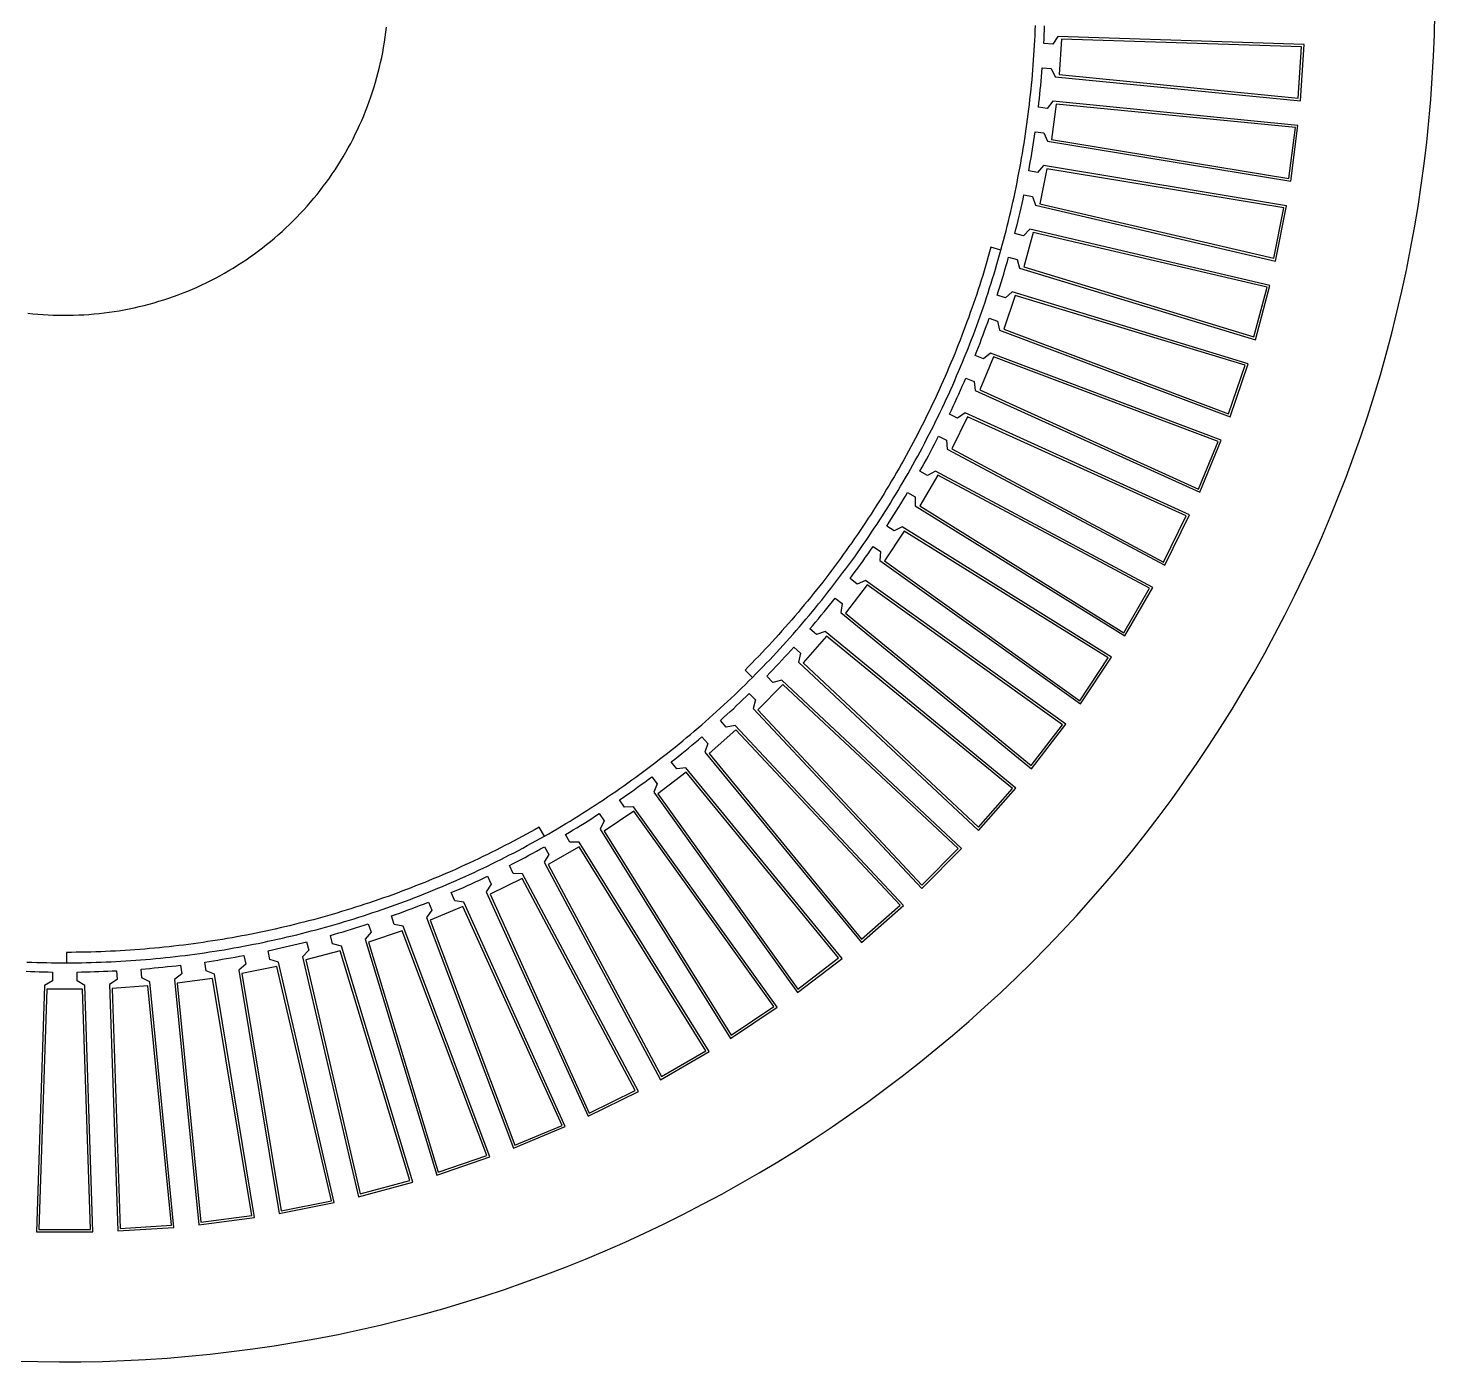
# Model space of a CAD drawing. Header units: metres. Extents: x -174 to 174, y -174 to 174.
# Drawn here: x -4.6 to 173.6, y -173.6 to -4.6 of the extents above; entities that cross this region are included whole.
import ezdxf

# ---------------------------------------------------------------- set-up
doc = ezdxf.new("R2010")
doc.units = ezdxf.units.M

msp = doc.modelspace()

# ---------------------------------------------------------------- linework, layer by layer
at = {"color": 255}
for points in [[(-6.15, -173.52, 0), (-3.42, -173.59, 0), (-0.68, -173.62, 0), (2.05, -173.61, 0), (4.78, -173.56, 0), (7.52, -173.46, 0), (10.25, -173.32, 0), (12.98, -173.14, 0), (15.7, -172.91, 0), (18.42, -172.65, 0), (21.14, -172.33, 0), (23.85, -171.98, 0), (26.55, -171.58, 0), (29.25, -171.14, 0), (31.94, -170.66, 0), (34.63, -170.14, 0), (37.3, -169.57, 0), (39.97, -168.96, 0), (42.62, -168.31, 0), (45.27, -167.62, 0), (47.9, -166.89, 0), (50.52, -166.11, 0), (53.13, -165.3, 0), (55.73, -164.44, 0), (58.31, -163.54, 0), (60.88, -162.6, 0), (63.43, -161.62, 0), (65.97, -160.6, 0), (68.49, -159.55, 0), (70.99, -158.45, 0), (73.48, -157.31, 0), (75.95, -156.13, 0), (78.4, -154.92, 0), (80.83, -153.66, 0), (83.24, -152.37, 0), (85.63, -151.04, 0), (87.99, -149.68, 0), (90.34, -148.27, 0), (92.66, -146.83, 0), (94.96, -145.35, 0), (97.24, -143.84, 0), (99.49, -142.29, 0), (101.72, -140.71, 0), (103.93, -139.09, 0), (106.1, -137.43, 0), (108.25, -135.75, 0), (110.38, -134.02, 0), (112.47, -132.27, 0), (114.54, -130.48, 0), (116.58, -128.66, 0), (118.6, -126.81, 0), (120.58, -124.93, 0), (122.53, -123.01, 0), (124.45, -121.07, 0), (126.34, -119.09, 0), (128.2, -117.09, 0), (130.03, -115.06, 0), (131.83, -112.99, 0), (133.59, -110.9, 0), (135.32, -108.79, 0), (137.01, -106.64, 0), (138.68, -104.47, 0), (140.3, -102.28, 0), (141.9, -100.05, 0), (143.46, -97.81, 0), (144.98, -95.54, 0), (146.46, -93.24, 0), (147.91, -90.92, 0), (149.33, -88.58, 0), (150.7, -86.22, 0), (152.04, -83.84, 0), (153.34, -81.43, 0), (154.61, -79.01, 0), (155.83, -76.56, 0), (157.02, -74.1, 0), (158.17, -71.62, 0), (159.27, -69.12, 0), (160.34, -66.6, 0), (161.37, -64.07, 0), (162.36, -61.52, 0), (163.31, -58.95, 0), (164.22, -56.38, 0), (165.09, -53.78, 0), (165.91, -51.18, 0), (166.7, -48.56, 0), (167.44, -45.93, 0), (168.14, -43.28, 0), (168.8, -40.63, 0), (169.42, -37.97, 0), (170, -35.3, 0), (170.53, -32.61, 0), (171.03, -29.93, 0), (171.48, -27.23, 0), (171.88, -24.52, 0), (172.25, -21.82, 0), (172.57, -19.1, 0), (172.85, -16.38, 0), (173.09, -13.66, 0), (173.28, -10.93, 0), (173.43, -8.2, 0), (173.54, -5.47, 0), (173.6, -2.73, 0)], [(-4.9, -124.14, 0), (-4.34, -124.16, 0), (-3.79, -124.18, 0), (-3.23, -124.19, 0), (-2.67, -124.21, 0), (-2.11, -124.22, 0), (-1.56, -124.23, 0), (-1.56, -125.35, 0), (-2.56, -125.92, 0), (-3.56, -157.15, 0), (3.56, -157.15, 0), (2.56, -125.92, 0), (1.56, -125.35, 0), (1.56, -124.23, 0), (2.11, -124.22, 0), (2.67, -124.21, 0), (3.23, -124.19, 0), (3.79, -124.18, 0), (4.34, -124.16, 0), (4.9, -124.14, 0), (5.46, -124.12, 0), (6.01, -124.09, 0), (6.57, -124.06, 0), (6.65, -125.18, 0), (5.68, -125.82, 0), (6.73, -157.04, 0), (13.83, -156.58, 0), (10.79, -125.49, 0), (9.75, -124.97, 0), (9.68, -123.86, 0), (10.23, -123.81, 0), (10.79, -123.77, 0), (11.34, -123.72, 0), (11.9, -123.66, 0), (12.45, -123.61, 0), (13.01, -123.55, 0), (13.56, -123.49, 0), (14.12, -123.43, 0), (14.67, -123.37, 0), (14.82, -124.48, 0), (13.9, -125.18, 0), (16.99, -156.26, 0), (24.04, -155.34, 0), (18.97, -124.51, 0), (17.9, -124.07, 0), (17.76, -122.96, 0), (18.31, -122.88, 0), (18.86, -122.8, 0), (19.41, -122.71, 0), (19.96, -122.62, 0), (20.51, -122.53, 0), (21.06, -122.44, 0), (21.61, -122.34, 0), (22.16, -122.24, 0), (22.71, -122.14, 0), (22.93, -123.24, 0), (22.06, -124, 0), (27.17, -154.82, 0), (34.15, -153.43, 0), (27.07, -123, 0), (25.98, -122.63, 0), (25.76, -121.53, 0), (26.31, -121.42, 0), (26.85, -121.3, 0), (27.4, -121.18, 0), (27.94, -121.05, 0), (28.48, -120.93, 0), (29.02, -120.8, 0), (29.57, -120.67, 0), (30.11, -120.53, 0), (30.65, -120.4, 0), (30.94, -121.48, 0), (30.12, -122.29, 0), (37.24, -152.71, 0), (44.11, -150.87, 0), (35.06, -120.97, 0), (33.94, -120.67, 0), (33.66, -119.59, 0), (34.19, -119.44, 0), (34.73, -119.28, 0), (35.26, -119.13, 0), (35.8, -118.97, 0), (36.33, -118.8, 0), (36.86, -118.64, 0), (37.4, -118.47, 0), (37.93, -118.3, 0), (38.46, -118.13, 0), (38.82, -119.19, 0), (38.06, -120.06, 0), (47.15, -149.95, 0), (53.88, -147.66, 0), (42.9, -118.42, 0), (41.76, -118.19, 0), (41.4, -117.13, 0), (41.93, -116.95, 0), (42.45, -116.76, 0), (42.98, -116.56, 0), (43.5, -116.37, 0), (44.02, -116.17, 0), (44.54, -115.98, 0), (45.06, -115.77, 0), (45.58, -115.57, 0), (46.1, -115.36, 0), (46.53, -116.4, 0), (45.83, -117.32, 0), (56.85, -146.54, 0), (63.42, -143.82, 0), (50.55, -115.36, 0), (49.41, -115.21, 0), (48.98, -114.17, 0), (49.49, -113.95, 0), (50, -113.73, 0), (50.51, -113.5, 0), (51.02, -113.28, 0), (51.53, -113.05, 0), (52.03, -112.81, 0), (52.54, -112.58, 0), (53.04, -112.34, 0), (53.55, -112.1, 0), (54.04, -113.11, 0), (53.4, -114.07, 0), (66.31, -142.51, 0), (72.69, -139.37, 0), (57.99, -111.81, 0), (56.83, -111.73, 0), (56.34, -110.73, 0), (56.84, -110.47, 0), (57.33, -110.22, 0), (57.83, -109.96, 0), (58.32, -109.7, 0), (58.81, -109.43, 0), (59.3, -109.17, 0), (59.79, -108.9, 0), (60.28, -108.63, 0), (60.77, -108.36, 0), (61.32, -109.33, 0), (60.75, -110.33, 0), (75.49, -137.87, 0), (81.65, -134.31, 0), (65.17, -107.77, 0), (64.02, -107.77, 0), (63.46, -106.8, 0), (63.94, -106.52, 0), (64.42, -106.23, 0), (64.89, -105.94, 0), (65.37, -105.65, 0), (65.84, -105.35, 0), (66.31, -105.06, 0), (66.78, -104.76, 0), (67.25, -104.46, 0), (67.72, -104.15, 0), (68.34, -105.09, 0), (67.83, -106.12, 0), (84.35, -132.64, 0), (90.26, -128.69, 0), (72.08, -103.28, 0), (70.93, -103.36, 0), (70.31, -102.43, 0), (70.77, -102.11, 0), (71.23, -101.79, 0), (71.68, -101.47, 0), (72.14, -101.15, 0), (72.59, -100.82, 0), (73.04, -100.49, 0), (73.49, -100.17, 0), (73.94, -99.83, 0), (74.39, -99.5, 0), (75.07, -100.39, 0), (74.63, -101.46, 0), (92.84, -126.84, 0), (98.49, -122.51, 0), (78.68, -98.34, 0), (77.54, -98.5, 0), (76.86, -97.61, 0), (77.3, -97.26, 0), (77.73, -96.91, 0), (78.17, -96.56, 0), (78.6, -96.21, 0), (79.03, -95.86, 0), (79.46, -95.5, 0), (79.89, -95.14, 0), (80.31, -94.79, 0), (80.74, -94.42, 0), (81.48, -95.27, 0), (81.1, -96.36, 0), (100.94, -120.49, 0), (106.29, -115.8, 0), (84.95, -92.99, 0), (83.82, -93.21, 0), (83.08, -92.37, 0), (83.49, -92, 0), (83.9, -91.62, 0), (84.31, -91.24, 0), (84.72, -90.87, 0), (85.13, -90.48, 0), (85.53, -90.1, 0), (85.94, -89.72, 0), (86.34, -89.33, 0), (86.74, -88.94, 0), (87.53, -89.73, 0), (87.23, -90.85, 0), (108.6, -113.63, 0), (113.63, -108.6, 0), (90.85, -87.23, 0), (89.73, -87.53, 0), (88.94, -86.74, 0), (89.33, -86.34, 0), (89.72, -85.94, 0), (90.1, -85.53, 0), (90.48, -85.13, 0), (90.87, -84.72, 0), (91.24, -84.31, 0), (91.62, -83.9, 0), (92, -83.49, 0), (92.37, -83.08, 0), (93.21, -83.82, 0), (92.99, -84.95, 0), (115.8, -106.29, 0), (120.49, -100.94, 0), (96.36, -81.1, 0), (95.27, -81.48, 0), (94.42, -80.74, 0), (94.79, -80.31, 0), (95.14, -79.89, 0), (95.5, -79.46, 0), (95.86, -79.03, 0), (96.21, -78.6, 0), (96.56, -78.17, 0), (96.91, -77.73, 0), (97.26, -77.3, 0), (97.61, -76.86, 0), (98.5, -77.54, 0), (98.34, -78.68, 0), (122.51, -98.49, 0), (126.84, -92.84, 0), (101.46, -74.63, 0), (100.39, -75.07, 0), (99.5, -74.39, 0), (99.83, -73.94, 0), (100.17, -73.49, 0), (100.49, -73.04, 0), (100.82, -72.59, 0), (101.15, -72.14, 0), (101.47, -71.68, 0), (101.79, -71.23, 0), (102.11, -70.77, 0), (102.43, -70.31, 0), (103.36, -70.93, 0), (103.28, -72.08, 0), (128.69, -90.26, 0), (132.64, -84.35, 0), (106.12, -67.83, 0), (105.09, -68.34, 0), (104.15, -67.72, 0), (104.46, -67.25, 0), (104.76, -66.78, 0), (105.06, -66.31, 0), (105.35, -65.84, 0), (105.65, -65.37, 0), (105.94, -64.89, 0), (106.23, -64.42, 0), (106.52, -63.94, 0), (106.8, -63.46, 0), (107.77, -64.02, 0), (107.77, -65.17, 0), (134.31, -81.65, 0), (137.87, -75.49, 0), (110.33, -60.75, 0), (109.33, -61.32, 0), (108.36, -60.77, 0), (108.63, -60.28, 0), (108.9, -59.79, 0), (109.17, -59.3, 0), (109.43, -58.81, 0), (109.7, -58.32, 0), (109.96, -57.83, 0), (110.22, -57.33, 0), (110.47, -56.84, 0), (110.73, -56.34, 0), (111.73, -56.83, 0), (111.81, -57.99, 0), (139.37, -72.69, 0), (142.51, -66.31, 0), (114.07, -53.4, 0), (113.11, -54.04, 0), (112.1, -53.55, 0), (112.34, -53.04, 0), (112.58, -52.54, 0), (112.81, -52.03, 0), (113.05, -51.53, 0), (113.28, -51.02, 0), (113.5, -50.51, 0), (113.73, -50, 0), (113.95, -49.49, 0), (114.17, -48.98, 0), (115.21, -49.41, 0), (115.36, -50.55, 0), (143.82, -63.42, 0), (146.54, -56.85, 0), (117.32, -45.83, 0), (116.4, -46.53, 0), (115.36, -46.1, 0), (115.57, -45.58, 0), (115.77, -45.06, 0), (115.98, -44.54, 0), (116.17, -44.02, 0), (116.37, -43.5, 0), (116.56, -42.98, 0), (116.76, -42.45, 0), (116.95, -41.93, 0), (117.13, -41.4, 0), (118.19, -41.76, 0), (118.42, -42.9, 0), (147.66, -53.88, 0), (149.95, -47.15, 0), (120.06, -38.06, 0), (119.19, -38.82, 0), (118.13, -38.46, 0), (118.3, -37.93, 0), (118.47, -37.4, 0), (118.64, -36.86, 0), (118.8, -36.33, 0), (118.97, -35.8, 0), (119.13, -35.26, 0), (119.28, -34.73, 0), (119.44, -34.19, 0), (119.59, -33.66, 0), (120.67, -33.94, 0), (120.97, -35.06, 0), (150.87, -44.11, 0), (152.71, -37.24, 0), (122.29, -30.12, 0), (121.48, -30.94, 0), (120.4, -30.65, 0), (120.53, -30.11, 0), (120.67, -29.57, 0), (120.8, -29.02, 0), (120.93, -28.48, 0), (121.05, -27.94, 0), (121.18, -27.4, 0), (121.3, -26.85, 0), (121.42, -26.31, 0), (121.53, -25.76, 0), (122.63, -25.98, 0), (123, -27.07, 0), (153.43, -34.15, 0), (154.82, -27.17, 0), (124, -22.06, 0), (123.24, -22.93, 0), (122.14, -22.71, 0), (122.24, -22.16, 0), (122.34, -21.61, 0), (122.44, -21.06, 0), (122.53, -20.51, 0), (122.62, -19.96, 0), (122.71, -19.41, 0), (122.8, -18.86, 0), (122.88, -18.31, 0), (122.96, -17.76, 0), (124.07, -17.9, 0), (124.51, -18.97, 0), (155.34, -24.04, 0), (156.26, -16.99, 0), (125.18, -13.9, 0), (124.48, -14.82, 0), (123.37, -14.67, 0), (123.43, -14.12, 0), (123.49, -13.56, 0), (123.55, -13.01, 0), (123.61, -12.45, 0), (123.66, -11.9, 0), (123.72, -11.34, 0), (123.77, -10.79, 0), (123.81, -10.23, 0), (123.86, -9.68, 0), (124.97, -9.75, 0), (125.49, -10.79, 0), (156.58, -13.83, 0), (157.04, -6.73, 0), (125.82, -5.68, 0), (125.18, -6.65, 0), (124.06, -6.57, 0), (124.09, -6.01, 0), (124.12, -5.46, 0), (124.14, -4.9, 0), (124.16, -4.34, 0)], [(-4.79, -122.97, 0), (-4.16, -122.99, 0), (-3.54, -123.01, 0), (-2.91, -123.03, 0), (-2.28, -123.04, 0), (-1.66, -123.05, 0), (-1.03, -123.06, 0), (-0.4, -123.06, 0), (0.23, -123.06, 0), (0.85, -123.06, 0), (1.48, -123.06, 0), (2.11, -123.05, 0), (2.73, -123.03, 0), (3.36, -123.02, 0), (3.99, -123, 0), (4.61, -122.98, 0), (5.24, -122.95, 0), (5.87, -122.92, 0), (6.49, -122.89, 0), (7.12, -122.86, 0), (7.75, -122.82, 0), (8.37, -122.78, 0), (9, -122.74, 0), (9.62, -122.69, 0), (10.25, -122.64, 0), (10.87, -122.58, 0), (11.5, -122.53, 0), (12.12, -122.47, 0), (12.75, -122.4, 0), (13.37, -122.34, 0), (13.99, -122.27, 0), (14.62, -122.19, 0), (15.24, -122.12, 0), (15.86, -122.04, 0), (16.48, -121.96, 0), (17.1, -121.87, 0), (17.72, -121.78, 0), (18.35, -121.69, 0), (18.97, -121.59, 0), (19.58, -121.5, 0), (20.2, -121.4, 0), (20.82, -121.29, 0), (21.44, -121.18, 0), (22.06, -121.07, 0), (22.67, -120.96, 0), (23.29, -120.84, 0), (23.91, -120.72, 0), (24.52, -120.6, 0), (25.13, -120.47, 0), (25.75, -120.34, 0), (26.36, -120.21, 0), (26.97, -120.07, 0), (27.59, -119.93, 0), (28.2, -119.79, 0), (28.81, -119.65, 0), (29.42, -119.5, 0), (30.02, -119.35, 0), (30.63, -119.19, 0), (31.24, -119.03, 0), (31.85, -118.87, 0), (32.45, -118.71, 0), (33.06, -118.54, 0), (33.66, -118.37, 0), (34.26, -118.2, 0), (34.86, -118.02, 0), (35.46, -117.84, 0), (36.07, -117.66, 0), (36.66, -117.48, 0), (37.26, -117.29, 0), (37.86, -117.1, 0), (38.46, -116.9, 0), (39.05, -116.7, 0), (39.65, -116.5, 0), (40.24, -116.3, 0), (40.83, -116.09, 0), (41.42, -115.88, 0), (42.01, -115.67, 0), (42.6, -115.46, 0), (43.19, -115.24, 0), (43.78, -115.02, 0), (44.36, -114.79, 0), (44.95, -114.56, 0), (45.53, -114.33, 0), (46.11, -114.1, 0), (46.69, -113.86, 0), (47.27, -113.62, 0), (47.85, -113.38, 0), (48.43, -113.14, 0), (49, -112.89, 0), (49.58, -112.64, 0), (50.15, -112.38, 0), (50.72, -112.13, 0), (51.29, -111.87, 0), (51.86, -111.6, 0), (52.43, -111.34, 0), (53, -111.07, 0), (53.56, -110.8, 0), (54.13, -110.52, 0), (54.69, -110.24, 0), (55.25, -109.96, 0), (55.81, -109.68, 0), (56.37, -109.4, 0), (56.93, -109.11, 0), (57.48, -108.82, 0), (58.04, -108.52, 0), (58.59, -108.22, 0), (59.14, -107.92, 0), (59.69, -107.62, 0), (60.24, -107.32, 0), (60.78, -107.01, 0), (61.33, -106.7, 0), (61.87, -106.38, 0), (62.41, -106.07, 0), (62.95, -105.75, 0), (63.49, -105.42, 0), (64.03, -105.1, 0), (64.56, -104.77, 0), (65.09, -104.44, 0), (65.62, -104.11, 0), (66.15, -103.77, 0), (66.68, -103.43, 0), (67.21, -103.09, 0), (67.73, -102.75, 0), (68.26, -102.4, 0), (68.78, -102.05, 0), (69.3, -101.7, 0), (69.81, -101.35, 0), (70.33, -100.99, 0), (70.84, -100.63, 0), (71.35, -100.27, 0), (71.86, -99.9, 0), (72.37, -99.53, 0), (72.88, -99.16, 0), (73.38, -98.79, 0), (73.89, -98.42, 0), (74.39, -98.04, 0), (74.89, -97.66, 0), (75.38, -97.28, 0), (75.88, -96.89, 0), (76.37, -96.5, 0), (76.86, -96.11, 0), (77.35, -95.72, 0), (77.84, -95.32, 0), (78.32, -94.93, 0), (78.8, -94.52, 0), (79.28, -94.12, 0), (79.76, -93.72, 0), (80.24, -93.31, 0), (80.71, -92.9, 0), (81.19, -92.49, 0), (81.66, -92.07, 0), (82.13, -91.65, 0), (82.59, -91.23, 0), (83.06, -90.81, 0), (83.52, -90.39, 0), (83.98, -89.96, 0), (84.43, -89.53, 0), (84.89, -89.1, 0), (85.34, -88.67, 0), (85.79, -88.23, 0), (86.24, -87.79, 0), (86.69, -87.35, 0), (87.13, -86.91, 0), (87.57, -86.46, 0), (88.01, -86.02, 0), (88.45, -85.57, 0), (88.89, -85.11, 0), (89.32, -84.66, 0), (89.75, -84.2, 0), (90.18, -83.75, 0), (90.6, -83.28, 0), (91.03, -82.82, 0), (91.45, -82.36, 0), (91.86, -81.89, 0), (92.28, -81.42, 0), (92.69, -80.95, 0), (93.11, -80.48, 0), (93.51, -80, 0), (93.92, -79.52, 0), (94.33, -79.04, 0), (94.73, -78.56, 0), (95.13, -78.08, 0), (95.52, -77.59, 0), (95.92, -77.1, 0), (96.31, -76.61, 0), (96.7, -76.12, 0), (97.08, -75.63, 0), (97.47, -75.13, 0), (97.85, -74.63, 0), (98.23, -74.13, 0), (98.61, -73.63, 0), (98.98, -73.13, 0), (99.35, -72.62, 0), (99.72, -72.12, 0), (100.09, -71.61, 0), (100.45, -71.1, 0), (100.81, -70.58, 0), (101.17, -70.07, 0), (101.53, -69.55, 0), (101.88, -69.03, 0), (102.23, -68.51, 0), (102.58, -67.99, 0), (102.92, -67.47, 0), (103.26, -66.94, 0), (103.6, -66.42, 0), (103.94, -65.89, 0), (104.28, -65.36, 0), (104.61, -64.82, 0), (104.94, -64.29, 0), (105.26, -63.75, 0), (105.59, -63.22, 0), (105.91, -62.68, 0), (106.23, -62.14, 0), (106.54, -61.6, 0), (106.85, -61.05, 0), (107.16, -60.51, 0), (107.47, -59.96, 0), (107.77, -59.41, 0), (108.08, -58.86, 0), (108.37, -58.31, 0), (108.67, -57.76, 0), (108.96, -57.2, 0), (109.25, -56.65, 0), (109.54, -56.09, 0), (109.82, -55.53, 0), (110.11, -54.97, 0), (110.38, -54.41, 0), (110.66, -53.84, 0), (110.93, -53.28, 0), (111.2, -52.71, 0), (111.47, -52.15, 0), (111.74, -51.58, 0), (112, -51.01, 0), (112.26, -50.44, 0), (112.51, -49.86, 0), (112.76, -49.29, 0), (113.01, -48.71, 0), (113.26, -48.14, 0), (113.5, -47.56, 0), (113.74, -46.98, 0), (113.98, -46.4, 0), (114.22, -45.82, 0), (114.45, -45.24, 0), (114.68, -44.65, 0), (114.9, -44.07, 0), (115.13, -43.48, 0), (115.35, -42.89, 0), (115.57, -42.3, 0), (115.78, -41.72, 0), (115.99, -41.12, 0), (116.2, -40.53, 0), (116.4, -39.94, 0), (116.61, -39.35, 0), (116.8, -38.75, 0), (117, -38.16, 0), (117.19, -37.56, 0), (117.38, -36.96, 0), (117.57, -36.36, 0), (117.75, -35.76, 0), (117.93, -35.16, 0), (118.11, -34.56, 0), (118.29, -33.96, 0), (118.46, -33.36, 0), (118.63, -32.75, 0), (118.79, -32.15, 0), (118.95, -31.54, 0), (119.11, -30.93, 0), (119.27, -30.33, 0), (119.42, -29.72, 0), (119.57, -29.11, 0), (119.72, -28.5, 0), (119.86, -27.89, 0), (120, -27.28, 0), (120.14, -26.67, 0), (120.28, -26.05, 0), (120.41, -25.44, 0), (120.54, -24.83, 0), (120.66, -24.21, 0), (120.78, -23.6, 0), (120.9, -22.98, 0), (121.02, -22.36, 0), (121.13, -21.75, 0), (121.24, -21.13, 0), (121.34, -20.51, 0), (121.45, -19.89, 0), (121.55, -19.27, 0), (121.64, -18.65, 0), (121.74, -18.03, 0), (121.83, -17.41, 0), (121.91, -16.79, 0), (122, -16.17, 0), (122.08, -15.55, 0), (122.16, -14.92, 0), (122.23, -14.3, 0), (122.3, -13.68, 0), (122.37, -13.06, 0), (122.44, -12.43, 0), (122.5, -11.81, 0), (122.56, -11.18, 0), (122.61, -10.56, 0), (122.66, -9.93, 0), (122.71, -9.31, 0), (122.76, -8.68, 0), (122.8, -8.06, 0), (122.84, -7.43, 0), (122.88, -6.8, 0), (122.91, -6.18, 0), (122.94, -5.55, 0), (122.97, -4.93, 0), (122.99, -4.3, 0)], [(-4.67, -40.75, 0), (-4.03, -40.82, 0), (-3.39, -40.88, 0), (-2.74, -40.93, 0), (-2.1, -40.97, 0), (-1.45, -41, 0), (-0.81, -41.01, 0), (-0.16, -41.02, 0), (0.48, -41.02, 0), (1.13, -41.01, 0), (1.78, -40.98, 0), (2.42, -40.95, 0), (3.07, -40.91, 0), (3.71, -40.85, 0), (4.35, -40.79, 0), (4.99, -40.72, 0), (5.63, -40.63, 0), (6.27, -40.54, 0), (6.91, -40.44, 0), (7.55, -40.32, 0), (8.18, -40.2, 0), (8.81, -40.06, 0), (9.44, -39.92, 0), (10.07, -39.77, 0), (10.7, -39.6, 0), (11.32, -39.43, 0), (11.94, -39.25, 0), (12.55, -39.05, 0), (13.17, -38.85, 0), (13.78, -38.64, 0), (14.38, -38.42, 0), (14.99, -38.19, 0), (15.59, -37.95, 0), (16.18, -37.7, 0), (16.77, -37.44, 0), (17.36, -37.17, 0), (17.94, -36.89, 0), (18.52, -36.6, 0), (19.1, -36.31, 0), (19.67, -36, 0), (20.23, -35.69, 0), (20.79, -35.36, 0), (21.34, -35.03, 0), (21.89, -34.69, 0), (22.44, -34.34, 0), (22.97, -33.98, 0), (23.51, -33.62, 0), (24.03, -33.24, 0), (24.55, -32.86, 0), (25.07, -32.47, 0), (25.58, -32.07, 0), (26.08, -31.67, 0), (26.57, -31.25, 0), (27.06, -30.83, 0), (27.54, -30.4, 0), (28.02, -29.96, 0), (28.49, -29.52, 0), (28.95, -29.06, 0), (29.4, -28.6, 0), (29.85, -28.14, 0), (30.29, -27.66, 0), (30.72, -27.18, 0), (31.15, -26.7, 0), (31.56, -26.2, 0), (31.97, -25.7, 0), (32.37, -25.2, 0), (32.76, -24.68, 0), (33.15, -24.16, 0), (33.53, -23.64, 0), (33.89, -23.11, 0), (34.25, -22.57, 0), (34.6, -22.03, 0), (34.95, -21.48, 0), (35.28, -20.93, 0), (35.61, -20.37, 0), (35.92, -19.81, 0), (36.23, -19.24, 0), (36.53, -18.67, 0), (36.82, -18.09, 0), (37.1, -17.51, 0), (37.37, -16.92, 0), (37.63, -16.33, 0), (37.88, -15.74, 0), (38.13, -15.14, 0), (38.36, -14.53, 0), (38.58, -13.93, 0), (38.8, -13.32, 0), (39, -12.71, 0), (39.2, -12.09, 0), (39.38, -11.47, 0), (39.56, -10.85, 0), (39.73, -10.23, 0), (39.88, -9.6, 0), (40.03, -8.97, 0), (40.17, -8.34, 0), (40.29, -7.71, 0), (40.41, -7.07, 0), (40.51, -6.43, 0), (40.61, -5.79, 0), (40.7, -5.15, 0), (40.77, -4.51, 0)], [(126, -10.52, 0), (156.3, -13.51, 0), (156.72, -7.01, 0), (126.3, -6.02, 0), (126, -10.52, 0)], [(125.05, -18.74, 0), (155.08, -23.7, 0), (155.93, -17.24, 0), (125.64, -14.26, 0), (125.05, -18.74, 0)], [(123.55, -26.88, 0), (153.2, -33.79, 0), (154.47, -27.41, 0), (124.43, -22.45, 0), (123.55, -26.88, 0)], [(121.53, -34.9, 0), (150.66, -43.74, 0), (152.34, -37.45, 0), (122.7, -30.54, 0), (121.53, -34.9, 0)], [(86.2, -85.97, 0), (87.13, -86.91, 0), (87.57, -86.46, 0), (88.01, -86.02, 0), (88.45, -85.57, 0), (88.89, -85.11, 0), (89.32, -84.66, 0), (89.75, -84.2, 0), (90.18, -83.75, 0), (90.6, -83.28, 0), (91.03, -82.82, 0), (91.45, -82.36, 0), (91.86, -81.89, 0), (92.28, -81.42, 0), (92.69, -80.95, 0), (93.11, -80.48, 0), (93.51, -80, 0), (93.92, -79.52, 0), (94.33, -79.04, 0), (94.73, -78.56, 0), (95.13, -78.08, 0), (95.52, -77.59, 0), (95.92, -77.1, 0), (96.31, -76.61, 0), (96.7, -76.12, 0), (97.08, -75.63, 0), (97.47, -75.13, 0), (97.85, -74.63, 0), (98.23, -74.13, 0), (98.61, -73.63, 0), (98.98, -73.13, 0), (99.35, -72.62, 0), (99.72, -72.12, 0), (100.09, -71.61, 0), (100.45, -71.1, 0), (100.81, -70.58, 0), (101.17, -70.07, 0), (101.53, -69.55, 0), (101.88, -69.03, 0), (102.23, -68.51, 0), (102.58, -67.99, 0), (102.92, -67.47, 0), (103.26, -66.94, 0), (103.6, -66.42, 0), (103.94, -65.89, 0), (104.28, -65.36, 0), (104.61, -64.82, 0), (104.94, -64.29, 0), (105.26, -63.75, 0), (105.59, -63.22, 0), (105.91, -62.68, 0), (106.23, -62.14, 0), (106.54, -61.6, 0), (106.85, -61.05, 0), (107.16, -60.51, 0), (107.47, -59.96, 0), (107.77, -59.41, 0), (108.08, -58.86, 0), (108.37, -58.31, 0), (108.67, -57.76, 0), (108.96, -57.2, 0), (109.25, -56.65, 0), (109.54, -56.09, 0), (109.82, -55.53, 0), (110.11, -54.97, 0), (110.38, -54.41, 0), (110.66, -53.84, 0), (110.93, -53.28, 0), (111.2, -52.71, 0), (111.47, -52.15, 0), (111.74, -51.58, 0), (112, -51.01, 0), (112.26, -50.44, 0), (112.51, -49.86, 0), (112.76, -49.29, 0), (113.01, -48.71, 0), (113.26, -48.14, 0), (113.5, -47.56, 0), (113.74, -46.98, 0), (113.98, -46.4, 0), (114.22, -45.82, 0), (114.45, -45.24, 0), (114.68, -44.65, 0), (114.9, -44.07, 0), (115.13, -43.48, 0), (115.35, -42.89, 0), (115.57, -42.3, 0), (115.78, -41.72, 0), (115.99, -41.12, 0), (116.2, -40.53, 0), (116.4, -39.94, 0), (116.61, -39.35, 0), (116.8, -38.75, 0), (117, -38.16, 0), (117.19, -37.56, 0), (117.38, -36.96, 0), (117.57, -36.36, 0), (117.75, -35.76, 0), (117.93, -35.16, 0), (118.11, -34.56, 0), (118.29, -33.96, 0), (118.46, -33.36, 0), (118.63, -32.75, 0), (117.35, -32.4, 0), (117.19, -33, 0), (117.02, -33.59, 0), (116.84, -34.19, 0), (116.67, -34.78, 0), (116.49, -35.38, 0), (116.31, -35.97, 0), (116.12, -36.56, 0), (115.93, -37.16, 0), (115.74, -37.75, 0), (115.55, -38.34, 0), (115.35, -38.92, 0), (115.15, -39.51, 0), (114.95, -40.1, 0), (114.74, -40.68, 0), (114.54, -41.27, 0), (114.32, -41.85, 0), (114.11, -42.43, 0), (113.89, -43.01, 0), (113.67, -43.59, 0), (113.45, -44.17, 0), (113.22, -44.75, 0), (112.99, -45.33, 0), (112.76, -45.9, 0), (112.52, -46.48, 0), (112.28, -47.05, 0), (112.04, -47.62, 0), (111.8, -48.19, 0), (111.55, -48.76, 0), (111.3, -49.33, 0), (111.05, -49.89, 0), (110.79, -50.46, 0), (110.54, -51.02, 0), (110.27, -51.59, 0), (110.01, -52.15, 0), (109.74, -52.71, 0), (109.47, -53.27, 0), (109.2, -53.82, 0), (108.92, -54.38, 0), (108.65, -54.93, 0), (108.36, -55.49, 0), (108.08, -56.04, 0), (107.79, -56.59, 0), (107.5, -57.14, 0), (107.21, -57.68, 0), (106.91, -58.23, 0), (106.62, -58.77, 0), (106.32, -59.32, 0), (106.01, -59.86, 0), (105.71, -60.4, 0), (105.4, -60.93, 0), (105.08, -61.47, 0), (104.77, -62.01, 0), (104.45, -62.54, 0), (104.13, -63.07, 0), (103.81, -63.6, 0), (103.48, -64.13, 0), (103.16, -64.65, 0), (102.83, -65.18, 0), (102.49, -65.7, 0), (102.16, -66.22, 0), (101.82, -66.74, 0), (101.48, -67.26, 0), (101.13, -67.78, 0), (100.78, -68.29, 0), (100.43, -68.81, 0), (100.08, -69.32, 0), (99.73, -69.83, 0), (99.37, -70.33, 0), (99.01, -70.84, 0), (98.65, -71.34, 0), (98.28, -71.84, 0), (97.92, -72.34, 0), (97.55, -72.84, 0), (97.17, -73.34, 0), (96.8, -73.83, 0), (96.42, -74.33, 0), (96.04, -74.82, 0), (95.66, -75.3, 0), (95.27, -75.79, 0), (94.89, -76.28, 0), (94.5, -76.76, 0), (94.1, -77.24, 0), (93.71, -77.72, 0), (93.31, -78.19, 0), (92.91, -78.67, 0), (92.51, -79.14, 0), (92.11, -79.61, 0), (91.7, -80.08, 0), (91.29, -80.55, 0), (90.88, -81.01, 0), (90.46, -81.47, 0), (90.05, -81.93, 0), (89.63, -82.39, 0), (89.21, -82.85, 0), (88.78, -83.3, 0), (88.36, -83.75, 0), (87.93, -84.2, 0), (87.5, -84.65, 0), (87.07, -85.09, 0), (86.63, -85.53, 0), (86.2, -85.97, 0)], [(118.99, -42.77, 0), (147.47, -53.5, 0), (149.57, -47.33, 0), (120.44, -38.5, 0), (118.99, -42.77, 0)], [(115.94, -50.46, 0), (143.66, -63.03, 0), (146.15, -57.01, 0), (117.66, -46.3, 0), (115.94, -50.46, 0)], [(112.39, -57.94, 0), (139.23, -72.29, 0), (142.11, -66.45, 0), (114.38, -53.89, 0), (112.39, -57.94, 0)], [(108.36, -65.17, 0), (134.2, -81.24, 0), (137.46, -75.6, 0), (110.61, -61.26, 0), (108.36, -65.17, 0)], [(103.86, -72.11, 0), (128.6, -89.85, 0), (132.22, -84.43, 0), (106.37, -68.36, 0), (103.86, -72.11, 0)], [(98.92, -78.75, 0), (122.45, -98.06, 0), (126.42, -92.9, 0), (101.67, -75.17, 0), (98.92, -78.75, 0)], [(93.56, -85.05, 0), (115.78, -105.86, 0), (120.07, -100.97, 0), (96.54, -81.66, 0), (93.56, -85.05, 0)], [(87.8, -90.99, 0), (108.6, -113.21, 0), (113.21, -108.6, 0), (90.99, -87.8, 0), (87.8, -90.99, 0)], [(81.66, -96.54, 0), (100.97, -120.07, 0), (105.86, -115.78, 0), (85.05, -93.56, 0), (81.66, -96.54, 0)], [(75.17, -101.67, 0), (92.9, -126.42, 0), (98.06, -122.45, 0), (78.75, -98.92, 0), (75.17, -101.67, 0)], [(68.36, -106.37, 0), (84.43, -132.22, 0), (89.85, -128.6, 0), (72.11, -103.86, 0), (68.36, -106.37, 0)], [(0.22, -121.74, 0), (0.23, -123.06, 0), (0.85, -123.06, 0), (1.48, -123.06, 0), (2.11, -123.05, 0), (2.73, -123.03, 0), (3.36, -123.02, 0), (3.99, -123, 0), (4.61, -122.98, 0), (5.24, -122.95, 0), (5.87, -122.92, 0), (6.49, -122.89, 0), (7.12, -122.86, 0), (7.75, -122.82, 0), (8.37, -122.78, 0), (9, -122.74, 0), (9.62, -122.69, 0), (10.25, -122.64, 0), (10.87, -122.58, 0), (11.5, -122.53, 0), (12.12, -122.47, 0), (12.75, -122.4, 0), (13.37, -122.34, 0), (13.99, -122.27, 0), (14.62, -122.19, 0), (15.24, -122.12, 0), (15.86, -122.04, 0), (16.48, -121.96, 0), (17.1, -121.87, 0), (17.72, -121.78, 0), (18.35, -121.69, 0), (18.97, -121.59, 0), (19.58, -121.5, 0), (20.2, -121.4, 0), (20.82, -121.29, 0), (21.44, -121.18, 0), (22.06, -121.07, 0), (22.67, -120.96, 0), (23.29, -120.84, 0), (23.91, -120.72, 0), (24.52, -120.6, 0), (25.13, -120.47, 0), (25.75, -120.34, 0), (26.36, -120.21, 0), (26.97, -120.07, 0), (27.59, -119.93, 0), (28.2, -119.79, 0), (28.81, -119.65, 0), (29.42, -119.5, 0), (30.02, -119.35, 0), (30.63, -119.19, 0), (31.24, -119.03, 0), (31.85, -118.87, 0), (32.45, -118.71, 0), (33.06, -118.54, 0), (33.66, -118.37, 0), (34.26, -118.2, 0), (34.86, -118.02, 0), (35.46, -117.84, 0), (36.07, -117.66, 0), (36.66, -117.48, 0), (37.26, -117.29, 0), (37.86, -117.1, 0), (38.46, -116.9, 0), (39.05, -116.7, 0), (39.65, -116.5, 0), (40.24, -116.3, 0), (40.83, -116.09, 0), (41.42, -115.88, 0), (42.01, -115.67, 0), (42.6, -115.46, 0), (43.19, -115.24, 0), (43.78, -115.02, 0), (44.36, -114.79, 0), (44.95, -114.56, 0), (45.53, -114.33, 0), (46.11, -114.1, 0), (46.69, -113.86, 0), (47.27, -113.62, 0), (47.85, -113.38, 0), (48.43, -113.14, 0), (49, -112.89, 0), (49.58, -112.64, 0), (50.15, -112.38, 0), (50.72, -112.13, 0), (51.29, -111.87, 0), (51.86, -111.6, 0), (52.43, -111.34, 0), (53, -111.07, 0), (53.56, -110.8, 0), (54.13, -110.52, 0), (54.69, -110.24, 0), (55.25, -109.96, 0), (55.81, -109.68, 0), (56.37, -109.4, 0), (56.93, -109.11, 0), (57.48, -108.82, 0), (58.04, -108.52, 0), (58.59, -108.22, 0), (59.14, -107.92, 0), (59.69, -107.62, 0), (60.24, -107.32, 0), (60.78, -107.01, 0), (60.13, -105.86, 0), (59.59, -106.16, 0), (59.05, -106.47, 0), (58.5, -106.76, 0), (57.96, -107.06, 0), (57.41, -107.36, 0), (56.86, -107.65, 0), (56.32, -107.94, 0), (55.76, -108.22, 0), (55.21, -108.5, 0), (54.66, -108.78, 0), (54.1, -109.06, 0), (53.55, -109.34, 0), (52.99, -109.61, 0), (52.43, -109.88, 0), (51.87, -110.14, 0), (51.31, -110.4, 0), (50.74, -110.66, 0), (50.18, -110.92, 0), (49.61, -111.18, 0), (49.05, -111.43, 0), (48.48, -111.68, 0), (47.91, -111.92, 0), (47.34, -112.16, 0), (46.76, -112.4, 0), (46.19, -112.64, 0), (45.62, -112.87, 0), (45.04, -113.11, 0), (44.46, -113.33, 0), (43.88, -113.56, 0), (43.31, -113.78, 0), (42.73, -114, 0), (42.14, -114.22, 0), (41.56, -114.43, 0), (40.98, -114.64, 0), (40.39, -114.85, 0), (39.81, -115.05, 0), (39.22, -115.25, 0), (38.63, -115.45, 0), (38.04, -115.65, 0), (37.45, -115.84, 0), (36.86, -116.03, 0), (36.27, -116.21, 0), (35.68, -116.4, 0), (35.08, -116.58, 0), (34.49, -116.76, 0), (33.89, -116.93, 0), (33.3, -117.1, 0), (32.7, -117.27, 0), (32.1, -117.43, 0), (31.5, -117.6, 0), (30.9, -117.76, 0), (30.3, -117.91, 0), (29.7, -118.06, 0), (29.1, -118.21, 0), (28.5, -118.36, 0), (27.89, -118.5, 0), (27.29, -118.65, 0), (26.68, -118.78, 0), (26.08, -118.92, 0), (25.47, -119.05, 0), (24.86, -119.18, 0), (24.26, -119.3, 0), (23.65, -119.42, 0), (23.04, -119.54, 0), (22.43, -119.66, 0), (21.82, -119.77, 0), (21.21, -119.88, 0), (20.6, -119.99, 0), (19.99, -120.09, 0), (19.37, -120.19, 0), (18.76, -120.29, 0), (18.15, -120.38, 0), (17.53, -120.47, 0), (16.92, -120.56, 0), (16.31, -120.65, 0), (15.69, -120.73, 0), (15.07, -120.81, 0), (14.46, -120.88, 0), (13.84, -120.95, 0), (13.23, -121.02, 0), (12.61, -121.09, 0), (11.99, -121.15, 0), (11.37, -121.21, 0), (10.76, -121.27, 0), (10.14, -121.32, 0), (9.52, -121.37, 0), (8.9, -121.42, 0), (8.28, -121.46, 0), (7.66, -121.5, 0), (7.04, -121.54, 0), (6.42, -121.57, 0), (5.8, -121.6, 0), (5.18, -121.63, 0), (4.56, -121.66, 0), (3.94, -121.68, 0), (3.32, -121.7, 0), (2.7, -121.71, 0), (2.08, -121.73, 0), (1.46, -121.73, 0), (0.84, -121.74, 0), (0.22, -121.74, 0)], [(61.26, -110.61, 0), (75.6, -137.46, 0), (81.24, -134.2, 0), (65.17, -108.36, 0), (61.26, -110.61, 0)], [(53.89, -114.38, 0), (66.45, -142.11, 0), (72.29, -139.23, 0), (57.94, -112.39, 0), (53.89, -114.38, 0)], [(46.3, -117.66, 0), (57.01, -146.15, 0), (63.03, -143.66, 0), (50.46, -115.94, 0), (46.3, -117.66, 0)], [(38.5, -120.44, 0), (47.33, -149.57, 0), (53.5, -147.47, 0), (42.77, -118.99, 0), (38.5, -120.44, 0)], [(30.54, -122.7, 0), (37.45, -152.34, 0), (43.74, -150.66, 0), (34.9, -121.53, 0), (30.54, -122.7, 0)], [(22.45, -124.43, 0), (27.41, -154.47, 0), (33.79, -153.2, 0), (26.88, -123.55, 0), (22.45, -124.43, 0)], [(-2.26, -126.42, 0), (-3.26, -156.85, 0), (3.26, -156.85, 0), (2.26, -126.42, 0), (-2.26, -126.42, 0)], [(6.02, -126.3, 0), (7.01, -156.72, 0), (13.51, -156.3, 0), (10.52, -126, 0), (6.02, -126.3, 0)], [(14.26, -125.64, 0), (17.24, -155.93, 0), (23.7, -155.08, 0), (18.74, -125.05, 0), (14.26, -125.64, 0)]]:
    msp.add_polyline3d(points, dxfattribs=at)

doc.saveas('drawing.dxf')
